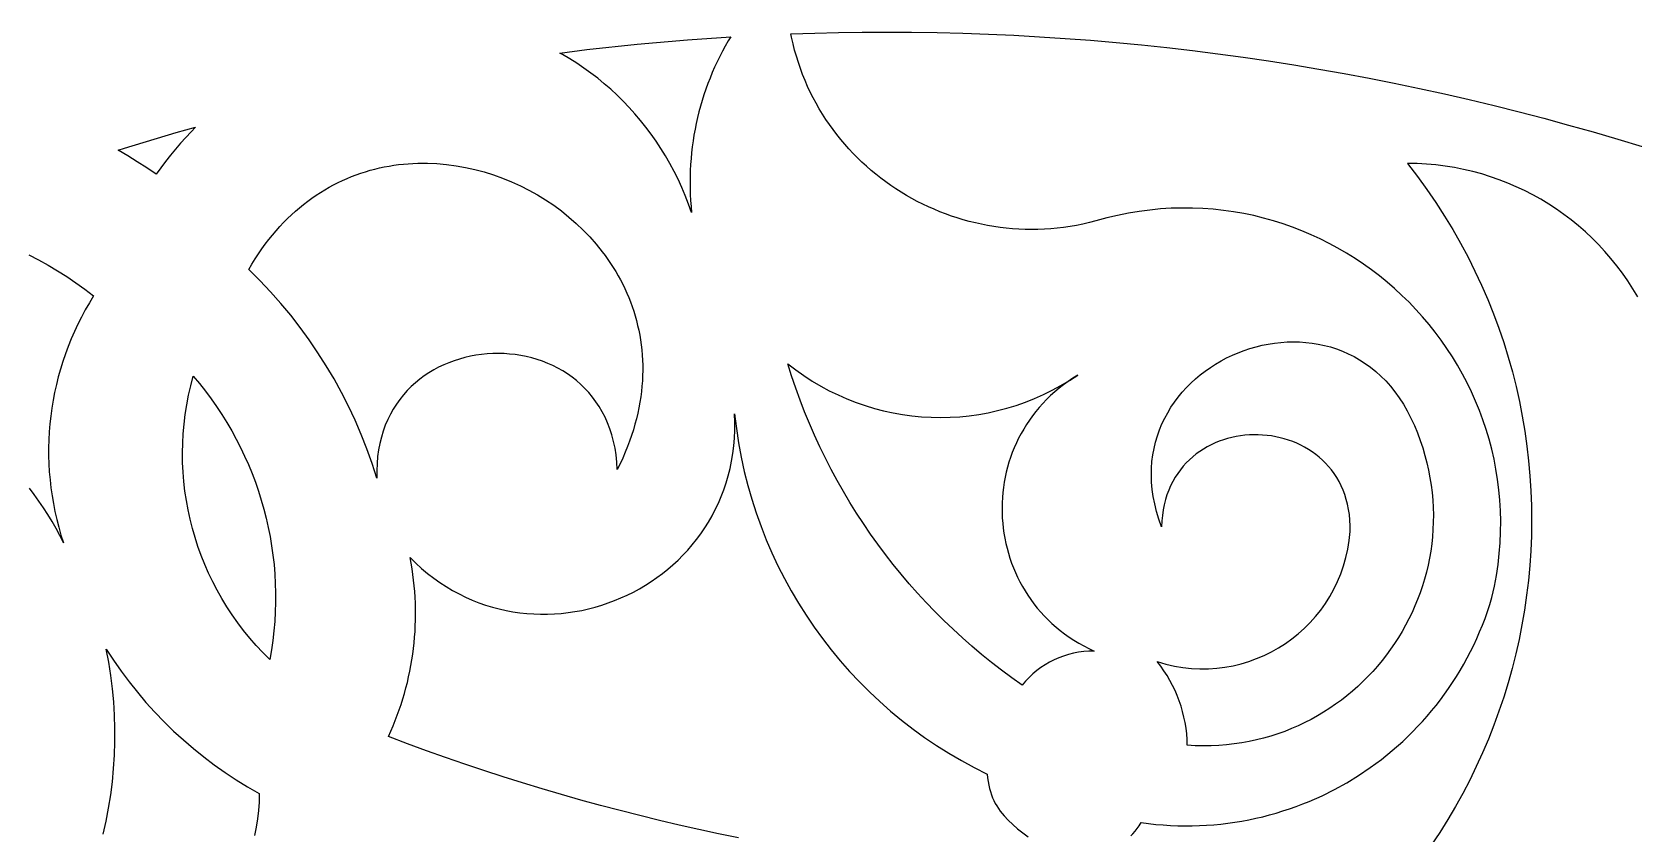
# Model space of a CAD drawing. Extents: x -1145 to -490, y -328 to 327.
# Drawn here: x -859.5 to -781.2, y 85.2 to 124.4 of the extents above; entities that cross this region are included whole.
import ezdxf

# ---------------------------------------------------------------- set-up
doc = ezdxf.new("R2010")
doc.units = 0
doc.layers.add('LAYER_1', color=18, linetype='CONTINUOUS')

msp = doc.modelspace()

# ---------------------------------------------------------------- linework, layer by layer
at = {"layer": 'LAYER_1'}
for points in [[(-825.474, 124.012), (-825.619, 123.76), (-825.757, 123.506), (-825.89, 123.248), (-826.018, 122.988), (-826.139, 122.725), (-826.255, 122.46), (-826.366, 122.192), (-826.47, 121.922), (-826.569, 121.65), (-826.662, 121.376), (-826.749, 121.1), (-826.831, 120.822), (-826.906, 120.542), (-826.976, 120.261), (-827.039, 119.978), (-827.097, 119.693), (-827.149, 119.408), (-827.194, 119.121), (-827.234, 118.833), (-827.268, 118.543), (-827.295, 118.253), (-827.316, 117.963), (-827.332, 117.671), (-827.341, 117.379), (-827.344, 117.086), (-827.34, 116.793), (-827.331, 116.499), (-827.315, 116.206), (-827.293, 115.912), (-827.264, 115.618), (-827.413, 116.035), (-827.573, 116.445), (-827.745, 116.848), (-827.928, 117.244), (-828.122, 117.632), (-828.326, 118.013), (-828.541, 118.386), (-828.767, 118.751), (-829.002, 119.108), (-829.248, 119.456), (-829.503, 119.796), (-829.767, 120.127), (-830.041, 120.449), (-830.323, 120.762), (-830.614, 121.066), (-830.914, 121.36), (-831.221, 121.645), (-831.537, 121.92), (-831.861, 122.184), (-832.192, 122.439), (-832.53, 122.683), (-832.875, 122.916), (-833.228, 123.139), (-833.587, 123.351), (-833.708, 123.418), (-832.398, 123.585), (-829.923, 123.852), (-827.461, 124.068), (-825.355, 124.211)], [(-851.743, 119.571), (-852.005, 119.291), (-852.26, 119.005), (-852.511, 118.715), (-852.756, 118.419), (-852.996, 118.118), (-853.231, 117.812), (-853.46, 117.501), (-853.917, 117.805), (-854.38, 118.101), (-854.848, 118.388), (-855.321, 118.667), (-854.998, 118.771), (-852.478, 119.529), (-851.53, 119.792)], [(-840.191, 118.033), (-839.722, 118.013), (-839.253, 117.972), (-838.786, 117.91), (-838.322, 117.828), (-837.862, 117.726), (-837.406, 117.604), (-836.956, 117.463), (-836.511, 117.303), (-836.073, 117.125), (-835.643, 116.929), (-835.221, 116.715), (-834.808, 116.485), (-834.405, 116.237), (-834.013, 115.973), (-833.632, 115.694), (-833.264, 115.398), (-832.909, 115.088), (-832.568, 114.763), (-832.242, 114.424), (-831.931, 114.071), (-831.636, 113.704), (-831.495, 113.516), (-831.359, 113.324), (-831.227, 113.13), (-831.099, 112.932), (-830.976, 112.731), (-830.858, 112.527), (-830.745, 112.321), (-830.637, 112.111), (-830.534, 111.898), (-830.436, 111.683), (-830.344, 111.465), (-830.257, 111.244), (-830.175, 111.021), (-830.099, 110.795), (-830.028, 110.566), (-829.963, 110.335), (-829.905, 110.101), (-829.852, 109.865), (-829.805, 109.627), (-829.764, 109.387), (-829.73, 109.144), (-829.702, 108.899), (-829.68, 108.651), (-829.666, 108.402), (-829.657, 108.151), (-829.656, 107.897), (-829.661, 107.642), (-829.673, 107.385), (-829.693, 107.126), (-829.719, 106.865), (-829.753, 106.603), (-829.795, 106.338), (-829.843, 106.072), (-829.9, 105.805), (-829.963, 105.536), (-830.035, 105.266), (-830.115, 104.994), (-830.202, 104.72), (-830.298, 104.446), (-830.402, 104.17), (-830.514, 103.893), (-830.634, 103.614), (-830.763, 103.335), (-830.9, 103.055), (-830.922, 103.416), (-830.96, 103.765), (-831.013, 104.103), (-831.082, 104.428), (-831.166, 104.741), (-831.263, 105.042), (-831.374, 105.332), (-831.499, 105.609), (-831.635, 105.874), (-831.784, 106.127), (-831.944, 106.369), (-832.115, 106.598), (-832.297, 106.816), (-832.488, 107.022), (-832.688, 107.216), (-832.898, 107.398), (-833.115, 107.568), (-833.34, 107.727), (-833.572, 107.874), (-833.811, 108.009), (-834.056, 108.132), (-834.306, 108.244), (-834.561, 108.344), (-834.821, 108.432), (-835.085, 108.509), (-835.352, 108.574), (-835.621, 108.628), (-835.893, 108.669), (-836.167, 108.7), (-836.442, 108.719), (-836.718, 108.726), (-836.994, 108.722), (-837.269, 108.706), (-837.543, 108.679), (-837.816, 108.64), (-838.087, 108.59), (-838.355, 108.528), (-838.62, 108.456), (-838.882, 108.371), (-839.139, 108.276), (-839.392, 108.169), (-839.639, 108.051), (-839.881, 107.921), (-840.116, 107.78), (-840.344, 107.628), (-840.565, 107.465), (-840.778, 107.291), (-840.983, 107.105), (-841.178, 106.908), (-841.364, 106.7), (-841.54, 106.481), (-841.705, 106.251), (-841.859, 106.009), (-842.001, 105.757), (-842.131, 105.494), (-842.249, 105.219), (-842.352, 104.934), (-842.442, 104.637), (-842.518, 104.33), (-842.578, 104.011), (-842.624, 103.682), (-842.653, 103.341), (-842.665, 102.99), (-842.661, 102.628), (-842.893, 103.351), (-843.149, 104.065), (-843.426, 104.77), (-843.726, 105.464), (-844.047, 106.148), (-844.389, 106.82), (-844.753, 107.481), (-845.137, 108.13), (-845.542, 108.766), (-845.967, 109.39), (-846.412, 109.999), (-846.877, 110.595), (-847.361, 111.176), (-847.863, 111.742), (-848.385, 112.293), (-848.924, 112.827), (-848.771, 113.091), (-848.613, 113.347), (-848.452, 113.595), (-848.287, 113.837), (-848.118, 114.071), (-847.945, 114.297), (-847.77, 114.517), (-847.59, 114.729), (-847.408, 114.934), (-847.222, 115.132), (-847.033, 115.323), (-846.841, 115.507), (-846.646, 115.684), (-846.449, 115.854), (-846.249, 116.018), (-846.046, 116.174), (-845.841, 116.324), (-845.633, 116.467), (-845.423, 116.604), (-845.211, 116.734), (-844.997, 116.857), (-844.78, 116.974), (-844.562, 117.085), (-844.342, 117.189), (-844.121, 117.287), (-843.898, 117.378), (-843.673, 117.464), (-843.447, 117.543), (-843.22, 117.616), (-842.991, 117.683), (-842.761, 117.744), (-842.531, 117.799), (-842.299, 117.848), (-842.067, 117.892), (-841.834, 117.929), (-841.6, 117.961), (-841.366, 117.987), (-841.131, 118.007), (-840.897, 118.022), (-840.662, 118.031), (-840.427, 118.034)], [(-797.529, 109.292), (-797.223, 109.271), (-796.918, 109.236), (-796.615, 109.187), (-796.315, 109.123), (-796.017, 109.044), (-795.723, 108.949), (-795.432, 108.84), (-795.146, 108.715), (-794.865, 108.574), (-794.59, 108.417), (-794.32, 108.244), (-794.058, 108.054), (-793.802, 107.847), (-793.554, 107.624), (-793.314, 107.383), (-793.083, 107.125), (-792.862, 106.85), (-792.65, 106.557), (-792.448, 106.245), (-792.258, 105.915), (-792.079, 105.567), (-791.912, 105.2), (-791.763, 104.838), (-791.628, 104.474), (-791.505, 104.11), (-791.397, 103.745), (-791.301, 103.38), (-791.218, 103.015), (-791.148, 102.65), (-791.091, 102.286), (-791.046, 101.922), (-791.013, 101.56), (-790.992, 101.198), (-790.983, 100.838), (-790.987, 100.479), (-791.001, 100.122), (-791.027, 99.767), (-791.065, 99.415), (-791.114, 99.064), (-791.173, 98.717), (-791.244, 98.373), (-791.325, 98.031), (-791.417, 97.693), (-791.519, 97.359), (-791.631, 97.028), (-791.753, 96.702), (-791.885, 96.38), (-792.027, 96.062), (-792.178, 95.749), (-792.339, 95.441), (-792.509, 95.138), (-792.688, 94.841), (-792.876, 94.549), (-793.072, 94.264), (-793.277, 93.984), (-793.491, 93.71), (-793.713, 93.443), (-793.943, 93.183), (-794.181, 92.93), (-794.426, 92.684), (-794.68, 92.446), (-794.941, 92.215), (-795.209, 91.992), (-795.484, 91.778), (-795.766, 91.571), (-796.055, 91.374), (-796.351, 91.185), (-796.653, 91.005), (-796.961, 90.834), (-797.276, 90.673), (-797.596, 90.521), (-797.923, 90.38), (-798.255, 90.248), (-798.593, 90.128), (-798.936, 90.017), (-799.284, 89.918), (-799.638, 89.829), (-799.996, 89.752), (-800.359, 89.686), (-800.726, 89.632), (-801.098, 89.591), (-801.474, 89.561), (-801.854, 89.544), (-802.239, 89.539), (-802.627, 89.547), (-803.018, 89.568), (-803.028, 89.847), (-803.049, 90.124), (-803.082, 90.4), (-803.126, 90.673), (-803.181, 90.944), (-803.247, 91.212), (-803.325, 91.476), (-803.412, 91.738), (-803.511, 91.995), (-803.62, 92.248), (-803.739, 92.497), (-803.869, 92.741), (-804.009, 92.98), (-804.159, 93.213), (-804.319, 93.44), (-804.489, 93.661), (-804.07, 93.539), (-803.651, 93.443), (-803.233, 93.372), (-802.816, 93.327), (-802.401, 93.306), (-801.989, 93.309), (-801.582, 93.336), (-801.179, 93.386), (-800.781, 93.458), (-800.39, 93.552), (-800.006, 93.667), (-799.63, 93.803), (-799.263, 93.959), (-798.906, 94.134), (-798.559, 94.329), (-798.223, 94.542), (-797.899, 94.773), (-797.589, 95.022), (-797.292, 95.287), (-797.009, 95.569), (-796.742, 95.866), (-796.491, 96.179), (-796.258, 96.506), (-796.042, 96.848), (-795.844, 97.202), (-795.666, 97.57), (-795.509, 97.951), (-795.372, 98.343), (-795.258, 98.746), (-795.166, 99.161), (-795.098, 99.585), (-795.054, 100.019), (-795.054, 100.303), (-795.067, 100.578), (-795.092, 100.845), (-795.13, 101.103), (-795.181, 101.352), (-795.243, 101.593), (-795.316, 101.824), (-795.4, 102.047), (-795.494, 102.262), (-795.598, 102.467), (-795.712, 102.664), (-795.835, 102.852), (-795.966, 103.031), (-796.106, 103.201), (-796.253, 103.363), (-796.408, 103.516), (-796.57, 103.659), (-796.739, 103.794), (-796.913, 103.921), (-797.094, 104.038), (-797.279, 104.146), (-797.47, 104.246), (-797.665, 104.336), (-797.864, 104.418), (-798.067, 104.491), (-798.273, 104.555), (-798.481, 104.609), (-798.692, 104.655), (-798.905, 104.692), (-799.119, 104.72), (-799.335, 104.739), (-799.551, 104.749), (-799.767, 104.75), (-799.983, 104.742), (-800.199, 104.725), (-800.413, 104.699), (-800.626, 104.664), (-800.837, 104.619), (-801.046, 104.566), (-801.252, 104.504), (-801.455, 104.432), (-801.654, 104.352), (-801.85, 104.262), (-802.04, 104.163), (-802.227, 104.055), (-802.407, 103.938), (-802.582, 103.812), (-802.752, 103.676), (-802.914, 103.532), (-803.07, 103.378), (-803.218, 103.215), (-803.358, 103.042), (-803.49, 102.861), (-803.614, 102.67), (-803.728, 102.47), (-803.833, 102.261), (-803.928, 102.043), (-804.013, 101.815), (-804.087, 101.578), (-804.15, 101.331), (-804.201, 101.076), (-804.24, 100.811), (-804.267, 100.536), (-804.281, 100.253), (-804.414, 100.629), (-804.525, 101), (-804.615, 101.366), (-804.685, 101.727), (-804.735, 102.082), (-804.766, 102.431), (-804.777, 102.775), (-804.771, 103.112), (-804.746, 103.443), (-804.705, 103.767), (-804.647, 104.084), (-804.572, 104.395), (-804.482, 104.698), (-804.377, 104.993), (-804.258, 105.28), (-804.125, 105.56), (-803.978, 105.831), (-803.818, 106.094), (-803.646, 106.349), (-803.462, 106.594), (-803.267, 106.83), (-803.061, 107.057), (-802.845, 107.275), (-802.62, 107.482), (-802.385, 107.68), (-802.142, 107.867), (-801.89, 108.044), (-801.632, 108.21), (-801.366, 108.366), (-801.094, 108.51), (-800.816, 108.643), (-800.533, 108.764), (-800.245, 108.874), (-799.953, 108.971), (-799.657, 109.056), (-799.358, 109.129), (-799.056, 109.189), (-798.753, 109.237), (-798.448, 109.271), (-798.142, 109.291), (-797.835, 109.298)], [(-822.56, 108.222), (-822.171, 107.923), (-821.773, 107.642), (-821.366, 107.379), (-820.952, 107.134), (-820.53, 106.907), (-820.101, 106.699), (-819.666, 106.508), (-819.224, 106.335), (-818.778, 106.181), (-818.327, 106.044), (-817.872, 105.926), (-817.413, 105.826), (-816.952, 105.744), (-816.488, 105.68), (-816.022, 105.635), (-815.555, 105.608), (-815.087, 105.599), (-814.619, 105.608), (-814.151, 105.636), (-813.685, 105.682), (-813.22, 105.746), (-812.757, 105.829), (-812.297, 105.93), (-811.84, 106.05), (-811.387, 106.188), (-810.938, 106.344), (-810.494, 106.519), (-810.056, 106.713), (-809.623, 106.925), (-809.198, 107.156), (-808.779, 107.405), (-808.369, 107.673), (-808.613, 107.521), (-808.848, 107.363), (-809.075, 107.198), (-809.294, 107.027), (-809.504, 106.85), (-809.706, 106.668), (-809.9, 106.48), (-810.085, 106.287), (-810.262, 106.089), (-810.431, 105.886), (-810.591, 105.679), (-810.744, 105.467), (-810.887, 105.252), (-811.023, 105.032), (-811.15, 104.809), (-811.269, 104.582), (-811.38, 104.353), (-811.483, 104.12), (-811.578, 103.885), (-811.664, 103.647), (-811.742, 103.406), (-811.812, 103.164), (-811.874, 102.92), (-811.928, 102.675), (-811.973, 102.428), (-812.011, 102.18), (-812.04, 101.931), (-812.062, 101.681), (-812.075, 101.431), (-812.081, 101.181), (-812.078, 100.931), (-812.067, 100.681), (-812.048, 100.431), (-812.022, 100.182), (-811.987, 99.935), (-811.944, 99.688), (-811.894, 99.442), (-811.835, 99.199), (-811.769, 98.957), (-811.695, 98.717), (-811.612, 98.479), (-811.522, 98.244), (-811.424, 98.012), (-811.318, 97.783), (-811.205, 97.557), (-811.083, 97.334), (-810.954, 97.115), (-810.817, 96.9), (-810.672, 96.689), (-810.519, 96.482), (-810.359, 96.28), (-810.191, 96.083), (-810.015, 95.89), (-809.831, 95.703), (-809.64, 95.522), (-809.441, 95.346), (-809.234, 95.176), (-809.02, 95.012), (-808.798, 94.855), (-808.568, 94.704), (-808.331, 94.56), (-808.086, 94.423), (-807.834, 94.294), (-807.574, 94.171), (-807.829, 94.167), (-808.082, 94.148), (-808.334, 94.114), (-808.582, 94.067), (-808.827, 94.005), (-809.068, 93.93), (-809.304, 93.842), (-809.534, 93.741), (-809.758, 93.628), (-809.975, 93.502), (-810.184, 93.365), (-810.385, 93.216), (-810.577, 93.056), (-810.759, 92.885), (-810.931, 92.704), (-811.092, 92.512), (-811.602, 92.873), (-812.104, 93.243), (-812.597, 93.623), (-813.081, 94.014), (-813.556, 94.413), (-814.022, 94.822), (-814.479, 95.241), (-814.926, 95.668), (-815.365, 96.104), (-815.793, 96.549), (-816.212, 97.003), (-816.621, 97.465), (-817.021, 97.936), (-817.41, 98.414), (-817.789, 98.9), (-818.157, 99.395), (-818.516, 99.896), (-818.863, 100.406), (-819.201, 100.922), (-819.527, 101.446), (-819.842, 101.976), (-820.147, 102.513), (-820.44, 103.057), (-820.722, 103.607), (-820.993, 104.164), (-821.252, 104.727), (-821.5, 105.295), (-821.736, 105.87), (-821.96, 106.45), (-822.172, 107.035), (-822.372, 107.626)], [(-851.643, 107.617), (-851.34, 107.256), (-851.048, 106.888), (-850.768, 106.513), (-850.499, 106.131), (-850.241, 105.743), (-849.995, 105.348), (-849.761, 104.948), (-849.539, 104.541), (-849.328, 104.13), (-849.129, 103.713), (-848.942, 103.291), (-848.767, 102.865), (-848.604, 102.434), (-848.453, 101.999), (-848.315, 101.56), (-848.189, 101.117), (-848.075, 100.671), (-847.973, 100.222), (-847.884, 99.771), (-847.808, 99.316), (-847.744, 98.86), (-847.693, 98.401), (-847.654, 97.941), (-847.629, 97.479), (-847.616, 97.016), (-847.617, 96.552), (-847.63, 96.088), (-847.657, 95.622), (-847.697, 95.157), (-847.75, 94.692), (-847.816, 94.227), (-847.896, 93.763), (-848.237, 94.103), (-848.565, 94.453), (-848.879, 94.813), (-849.179, 95.181), (-849.466, 95.558), (-849.739, 95.944), (-849.998, 96.338), (-850.242, 96.739), (-850.473, 97.147), (-850.69, 97.562), (-850.892, 97.983), (-851.08, 98.41), (-851.253, 98.843), (-851.412, 99.281), (-851.556, 99.724), (-851.685, 100.172), (-851.799, 100.623), (-851.898, 101.078), (-851.981, 101.537), (-852.05, 101.998), (-852.103, 102.462), (-852.141, 102.928), (-852.163, 103.395), (-852.169, 103.864), (-852.16, 104.334), (-852.134, 104.804), (-852.093, 105.275), (-852.036, 105.745), (-851.962, 106.215), (-851.872, 106.684), (-851.766, 107.151)]]:
    msp.add_lwpolyline(points, close=True, dxfattribs=at)
for points in [[(-805.783, 85.133), (-805.676, 85.245), (-805.572, 85.366), (-805.471, 85.496), (-805.371, 85.636), (-805.274, 85.787), (-804.915, 85.739), (-804.557, 85.7), (-804.199, 85.669), (-803.842, 85.647), (-803.487, 85.632), (-803.132, 85.626), (-802.778, 85.628), (-802.426, 85.638), (-802.075, 85.655), (-801.726, 85.681), (-801.378, 85.714), (-801.032, 85.755), (-800.688, 85.804), (-800.346, 85.861), (-800.005, 85.925), (-799.667, 85.996), (-799.331, 86.075), (-798.998, 86.161), (-798.667, 86.254), (-798.339, 86.354), (-798.013, 86.462), (-797.69, 86.576), (-797.37, 86.698), (-797.053, 86.826), (-796.429, 87.103), (-795.818, 87.407), (-795.221, 87.737), (-794.64, 88.093), (-794.075, 88.473), (-793.526, 88.878), (-792.996, 89.307), (-792.484, 89.759), (-792.235, 89.994), (-791.991, 90.234), (-791.753, 90.48), (-791.519, 90.732), (-791.291, 90.988), (-791.069, 91.25), (-790.852, 91.518), (-790.64, 91.79), (-790.435, 92.068), (-790.235, 92.351), (-790.041, 92.638), (-789.853, 92.931), (-789.672, 93.228), (-789.497, 93.531), (-789.328, 93.838), (-789.166, 94.149), (-789.01, 94.465), (-788.861, 94.786), (-788.719, 95.111), (-788.584, 95.441), (-788.456, 95.774), (-788.335, 96.112), (-788.222, 96.454), (-788.116, 96.801), (-787.998, 97.34), (-787.9, 97.877), (-787.821, 98.412), (-787.761, 98.944), (-787.719, 99.473), (-787.696, 99.998), (-787.69, 100.52), (-787.702, 101.038), (-787.732, 101.552), (-787.778, 102.061), (-787.841, 102.565), (-787.921, 103.065), (-788.017, 103.559), (-788.129, 104.047), (-788.256, 104.53), (-788.399, 105.006), (-788.556, 105.477), (-788.728, 105.94), (-788.915, 106.396), (-789.116, 106.845), (-789.331, 107.287), (-789.559, 107.721), (-789.8, 108.147), (-790.055, 108.564), (-790.322, 108.973), (-790.601, 109.372), (-790.893, 109.763), (-791.196, 110.144), (-791.511, 110.516), (-791.837, 110.877), (-792.174, 111.228), (-792.521, 111.568), (-792.879, 111.898), (-793.247, 112.216), (-793.625, 112.523), (-794.012, 112.819), (-794.408, 113.102), (-794.813, 113.373), (-795.227, 113.631), (-795.649, 113.877), (-796.078, 114.11), (-796.516, 114.329), (-796.961, 114.535), (-797.413, 114.726), (-797.872, 114.904), (-798.337, 115.067), (-798.809, 115.215), (-799.287, 115.348), (-799.77, 115.466), (-800.258, 115.568), (-800.752, 115.655), (-801.25, 115.725), (-801.753, 115.779), (-802.26, 115.816), (-802.771, 115.836), (-803.286, 115.839), (-803.804, 115.825), (-804.324, 115.792), (-804.848, 115.742), (-805.374, 115.673), (-805.902, 115.586), (-806.432, 115.479), (-806.963, 115.354), (-807.496, 115.208), (-807.81, 115.128), (-808.125, 115.055), (-808.44, 114.992), (-808.754, 114.938), (-809.069, 114.892), (-809.383, 114.854), (-809.698, 114.825), (-810.011, 114.805), (-810.324, 114.792), (-810.636, 114.788), (-810.947, 114.793), (-811.257, 114.805), (-811.566, 114.825), (-811.874, 114.853), (-812.18, 114.889), (-812.484, 114.932), (-812.787, 114.984), (-813.088, 115.043), (-813.386, 115.109), (-813.683, 115.183), (-813.977, 115.264), (-814.269, 115.352), (-814.558, 115.447), (-814.844, 115.55), (-815.128, 115.659), (-815.408, 115.776), (-815.685, 115.899), (-815.959, 116.029), (-816.23, 116.165), (-816.497, 116.309), (-816.76, 116.458), (-817.019, 116.615), (-817.274, 116.777), (-817.525, 116.946), (-817.772, 117.121), (-818.015, 117.302), (-818.253, 117.489), (-818.486, 117.682), (-818.714, 117.88), (-818.937, 118.085), (-819.155, 118.295), (-819.368, 118.511), (-819.576, 118.732), (-819.778, 118.959), (-819.974, 119.191), (-820.164, 119.428), (-820.349, 119.671), (-820.527, 119.919), (-820.699, 120.171), (-820.865, 120.429), (-821.024, 120.691), (-821.176, 120.959), (-821.322, 121.23), (-821.461, 121.507), (-821.592, 121.788), (-821.717, 122.074), (-821.834, 122.364), (-821.943, 122.658), (-822.045, 122.956), (-822.139, 123.259), (-822.225, 123.565), (-822.303, 123.876), (-822.373, 124.19), (-822.405, 124.357), (-821.246, 124.395), (-820.086, 124.422), (-818.926, 124.439), (-817.766, 124.445), (-816.511, 124.438), (-815.257, 124.419), (-814.004, 124.388), (-812.751, 124.344), (-811.5, 124.287), (-810.249, 124.218), (-808.999, 124.136), (-807.751, 124.042), (-806.503, 123.935), (-805.257, 123.816), (-804.013, 123.685), (-802.77, 123.541), (-801.529, 123.384), (-800.289, 123.215), (-799.051, 123.034), (-797.815, 122.841), (-796.582, 122.635), (-795.35, 122.416), (-794.12, 122.186), (-792.893, 121.943), (-791.668, 121.688), (-790.445, 121.42), (-789.225, 121.14), (-788.008, 120.848), (-786.794, 120.544), (-785.582, 120.228), (-784.373, 119.899), (-783.167, 119.558), (-781.965, 119.205), (-780.765, 118.84)], [(-780.988, 111.496), (-781.224, 111.892), (-781.473, 112.279), (-781.734, 112.655), (-782.008, 113.02), (-782.294, 113.375), (-782.591, 113.718), (-782.899, 114.05), (-783.219, 114.37), (-783.548, 114.678), (-783.888, 114.975), (-784.237, 115.259), (-784.596, 115.53), (-784.964, 115.789), (-785.34, 116.034), (-785.725, 116.267), (-786.118, 116.486), (-786.518, 116.692), (-786.925, 116.883), (-787.34, 117.061), (-787.761, 117.224), (-788.188, 117.372), (-788.62, 117.506), (-789.059, 117.625), (-789.502, 117.728), (-789.95, 117.817), (-790.402, 117.889), (-790.859, 117.946), (-791.319, 117.986), (-791.782, 118.01), (-792.249, 118.018), (-791.764, 117.388), (-791.3, 116.749), (-790.857, 116.102), (-790.434, 115.447), (-790.032, 114.784), (-789.65, 114.114), (-789.288, 113.438), (-788.947, 112.755), (-788.626, 112.066), (-788.325, 111.371), (-788.044, 110.671), (-787.783, 109.966), (-787.542, 109.257), (-787.321, 108.544), (-787.119, 107.827), (-786.938, 107.107), (-786.776, 106.384), (-786.633, 105.658), (-786.51, 104.93), (-786.406, 104.201), (-786.322, 103.471), (-786.257, 102.739), (-786.211, 102.007), (-786.184, 101.275), (-786.176, 100.543), (-786.187, 99.812), (-786.217, 99.082), (-786.266, 98.353), (-786.334, 97.626), (-786.42, 96.902), (-786.525, 96.18), (-786.648, 95.461), (-786.79, 94.745), (-786.95, 94.033), (-787.129, 93.326), (-787.326, 92.623), (-787.54, 91.925), (-787.773, 91.232), (-788.025, 90.545), (-788.294, 89.864), (-788.58, 89.19), (-788.885, 88.523), (-789.207, 87.863), (-789.547, 87.211), (-789.905, 86.567), (-790.28, 85.932), (-790.673, 85.305), (-791.083, 84.688)], [(-859.688, 113.553), (-859.212, 113.307), (-858.743, 113.047), (-858.281, 112.773), (-857.828, 112.485), (-857.382, 112.184), (-856.946, 111.869), (-856.518, 111.541), (-856.726, 111.201), (-856.925, 110.856), (-857.113, 110.507), (-857.29, 110.154), (-857.458, 109.797), (-857.615, 109.436), (-857.762, 109.072), (-857.899, 108.704), (-858.025, 108.333), (-858.14, 107.959), (-858.246, 107.583), (-858.34, 107.204), (-858.425, 106.823), (-858.498, 106.44), (-858.561, 106.055), (-858.614, 105.669), (-858.656, 105.282), (-858.687, 104.893), (-858.708, 104.504), (-858.718, 104.114), (-858.717, 103.723), (-858.706, 103.332), (-858.683, 102.942), (-858.65, 102.552), (-858.606, 102.162), (-858.552, 101.773), (-858.486, 101.384), (-858.409, 100.997), (-858.322, 100.612), (-858.223, 100.228), (-858.114, 99.846), (-857.993, 99.466), (-858.17, 99.821), (-858.356, 100.171), (-858.552, 100.515), (-858.756, 100.852), (-858.969, 101.183), (-859.191, 101.506), (-859.421, 101.824), (-859.659, 102.134)], [(-824.973, 85.037), (-825.943, 85.237), (-826.912, 85.446), (-827.879, 85.664), (-828.843, 85.891), (-829.806, 86.126), (-830.766, 86.371), (-831.724, 86.624), (-832.68, 86.887), (-833.633, 87.158), (-834.584, 87.438), (-835.533, 87.727), (-836.479, 88.024), (-837.423, 88.331), (-838.364, 88.646), (-839.302, 88.97), (-840.237, 89.303), (-841.17, 89.644), (-842.099, 89.994), (-841.982, 90.252), (-841.871, 90.511), (-841.765, 90.773), (-841.664, 91.035), (-841.568, 91.3), (-841.478, 91.566), (-841.393, 91.833), (-841.314, 92.102), (-841.24, 92.372), (-841.171, 92.644), (-841.108, 92.916), (-841.05, 93.189), (-840.997, 93.464), (-840.95, 93.739), (-840.908, 94.015), (-840.872, 94.292), (-840.841, 94.57), (-840.816, 94.848), (-840.796, 95.126), (-840.781, 95.405), (-840.772, 95.684), (-840.769, 95.964), (-840.771, 96.243), (-840.778, 96.523), (-840.791, 96.803), (-840.809, 97.082), (-840.834, 97.362), (-840.863, 97.641), (-840.898, 97.92), (-840.939, 98.198), (-840.985, 98.476), (-841.037, 98.754), (-840.757, 98.479), (-840.471, 98.219), (-840.18, 97.974), (-839.882, 97.744), (-839.58, 97.529), (-839.272, 97.329), (-838.96, 97.143), (-838.644, 96.971), (-838.324, 96.813), (-838, 96.67), (-837.674, 96.54), (-837.344, 96.425), (-837.013, 96.322), (-836.679, 96.234), (-836.343, 96.158), (-836.006, 96.096), (-835.668, 96.047), (-835.33, 96.01), (-834.991, 95.987), (-834.652, 95.976), (-834.314, 95.977), (-833.976, 95.991), (-833.64, 96.017), (-833.305, 96.054), (-832.972, 96.104), (-832.641, 96.166), (-832.312, 96.239), (-831.987, 96.323), (-831.665, 96.419), (-831.346, 96.526), (-831.031, 96.644), (-830.72, 96.773), (-830.415, 96.912), (-830.114, 97.062), (-829.818, 97.223), (-829.528, 97.394), (-829.245, 97.575), (-828.967, 97.766), (-828.697, 97.967), (-828.433, 98.177), (-828.177, 98.397), (-827.929, 98.627), (-827.689, 98.865), (-827.458, 99.113), (-827.235, 99.37), (-827.022, 99.636), (-826.818, 99.911), (-826.624, 100.194), (-826.44, 100.485), (-826.268, 100.785), (-826.106, 101.092), (-825.955, 101.408), (-825.816, 101.732), (-825.689, 102.063), (-825.575, 102.402), (-825.473, 102.748), (-825.385, 103.102), (-825.31, 103.462), (-825.249, 103.83), (-825.202, 104.204), (-825.169, 104.586), (-825.151, 104.973), (-825.149, 105.367), (-825.162, 105.768), (-825.077, 105.056), (-824.97, 104.351), (-824.841, 103.652), (-824.689, 102.96), (-824.516, 102.275), (-824.322, 101.598), (-824.107, 100.929), (-823.871, 100.269), (-823.614, 99.618), (-823.338, 98.976), (-823.042, 98.345), (-822.726, 97.724), (-822.391, 97.113), (-822.038, 96.514), (-821.666, 95.927), (-821.275, 95.351), (-820.867, 94.789), (-820.441, 94.239), (-819.998, 93.703), (-819.538, 93.18), (-819.061, 92.672), (-818.567, 92.179), (-818.058, 91.701), (-817.533, 91.239), (-816.992, 90.792), (-816.436, 90.362), (-815.866, 89.95), (-815.281, 89.554), (-814.681, 89.176), (-814.068, 88.817), (-813.441, 88.476), (-812.801, 88.155), (-812.785, 87.969), (-812.761, 87.791), (-812.731, 87.62), (-812.693, 87.456), (-812.649, 87.299), (-812.599, 87.148), (-812.542, 87.002), (-812.479, 86.862), (-812.41, 86.728), (-812.335, 86.598), (-812.255, 86.472), (-812.17, 86.351), (-812.079, 86.233), (-811.983, 86.119), (-811.778, 85.9), (-811.555, 85.69), (-811.317, 85.487), (-811.064, 85.288), (-810.798, 85.091)], [(-856.05, 85.216), (-855.907, 85.853), (-855.784, 86.493), (-855.681, 87.137), (-855.599, 87.783), (-855.537, 88.431), (-855.496, 89.081), (-855.475, 89.732), (-855.475, 90.383), (-855.495, 91.035), (-855.535, 91.685), (-855.596, 92.335), (-855.677, 92.982), (-855.779, 93.628), (-855.901, 94.271), (-855.545, 93.724), (-855.172, 93.189), (-854.782, 92.668), (-854.377, 92.16), (-853.957, 91.665), (-853.521, 91.184), (-853.071, 90.717), (-852.607, 90.265), (-852.128, 89.827), (-851.636, 89.405), (-851.131, 88.998), (-850.612, 88.607), (-850.081, 88.232), (-849.538, 87.874), (-848.983, 87.533), (-848.416, 87.208), (-848.424, 86.793), (-848.45, 86.38), (-848.496, 85.969), (-848.56, 85.563), (-848.643, 85.161)]]:
    msp.add_lwpolyline(points, dxfattribs=at)

doc.saveas('drawing.dxf')
